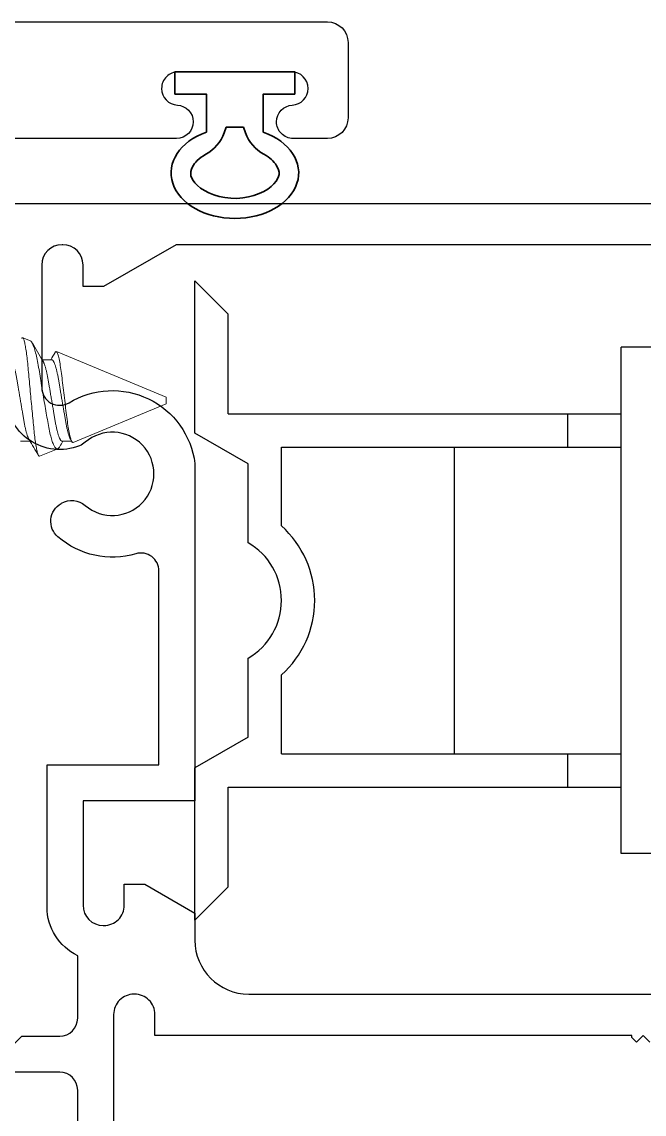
# Model space of a CAD drawing. Extents: x -138 to 168, y -127 to 72.
# Drawn here: x 11.96 to 12.895, y 55.132 to 56.772 of the extents above; entities that cross this region are included whole.
import ezdxf

# ---------------------------------------------------------------- set-up
doc = ezdxf.new("R2010")
doc.units = 0
doc.header["$MEASUREMENT"] = 0
doc.layers.get('0').update_dxf_attribs({"linetype": 'CONTINUOUS'})
for name, color, linetype in [('Ballons', 7, 'CONTINUOUS'), ('FRAME', 1, 'CONTINUOUS'), ('MISC', 7, 'CONTINUOUS'), ('TEXT', 7, 'CONTINUOUS')]:
    doc.layers.add(name, color=color, linetype=linetype)
doc.layers.add('PROFILE NUMBER', color=150, linetype='CONTINUOUS', lineweight=35)

# ---------------------------------------------------------------- blocks, each defined once
blk = doc.blocks.new('Single Hung Balancer')
for p, q in [((3.823826821307496, 2.906958069486269), (3.811326821307497, 2.919458069486268)), ((3.811326821307497, 2.862241191121399), (3.811326821307497, 2.919458069486268)), ((3.823826821307496, 2.869458069486267), (3.823826821307496, 2.906958069486269)), ((3.990076821307498, 2.894458069486269), (3.971326821307497, 2.894458069486269)), ((3.971326821307497, 2.704458069486268), (3.971326821307497, 2.894458069486269)), ((3.990076821307498, 2.704458069486268), (3.990076821307498, 2.894458069486269)), ((3.823826821307496, 2.869458069486267), (3.971326821307497, 2.869458069486267)), ((3.951326821307497, 2.856958069486268), (3.951326821307497, 2.869458069486267)), ((4.080076821307498, 2.869458069486267), (3.990076821307498, 2.869458069486267)), ((4.048826821307498, 2.729458069486267), (4.048826821307498, 2.869458069486267)), ((4.080076821307498, 2.729458069486267), (4.080076821307498, 2.869458069486267)), ((3.831326821307496, 2.850694185737606), (3.811326821307497, 2.862241191121399)), ((3.843826821307496, 2.827408919205016), (3.843826821307496, 2.856958069486268)), ((3.843826821307496, 2.856958069486268), (3.971326821307497, 2.856958069486268)), ((3.908826821307497, 2.74195806948627), (3.908826821307497, 2.856958069486268)), ((3.831326821307496, 2.82110870458088), (3.831326821307496, 2.850694185737606)), ((3.831326821307496, 2.748221953234932), (3.831326821307496, 2.777807434391658)), ((3.843826821307496, 2.74195806948627), (3.843826821307496, 2.771507219767521)), ((3.831326821307496, 2.748221953234932), (3.811326821307497, 2.736674947851139)), ((3.843826821307496, 2.74195806948627), (3.971326821307497, 2.74195806948627)), ((3.951326821307497, 2.729458069486267), (3.951326821307497, 2.74195806948627)), ((3.811326821307497, 2.67945806948627), (3.811326821307497, 2.736674947851139)), ((3.823826821307496, 2.729458069486267), (3.971326821307497, 2.729458069486267)), ((3.823826821307496, 2.691958069486265), (3.823826821307496, 2.729458069486267)), ((4.080076821307498, 2.729458069486267), (3.990076821307498, 2.729458069486267)), ((3.990076821307498, 2.704458069486268), (3.971326821307497, 2.704458069486268)), ((3.823826821307496, 2.691958069486269), (3.811326821307497, 2.67945806948627))]:
    blk.add_line(p, q)
for radius, start, end in [(0.03750000000000001, 311.8103148957793, 48.18968510422064), (0.025, 300.0000000000005, 59.99999999999724)]:
    blk.add_arc((3.818826821307494, 2.799458069486267), radius, start, end)
blk = doc.blocks.new('2000 Block Head')
for points in [[(1.150999999999999, 0.03049999999999997), (1.150999999999998, 1.243880799123164), (1.088, 1.353000000000001), (1.088, 1.383999999999999), (1.1205, 1.383999999999999, 0.4142135623730906), (1.151, 1.414499999999999), (1.151, 1.415500000000001, 0.414213562373095), (1.1205, 1.446000000000001), (0.936857614331976, 1.446000000000001, 0.5850238046269988), (0.9137908012598446, 1.404967105263156, -0.5433080300173658), (0.8227797338381329, 1.216000000000007), (0.3159999999999996, 1.216), (0.3159999999999996, 1.384000000000001), (0.159500000000002, 1.383999999999999, 0.414213562373078), (0.129000000000002, 1.353500000000001), (0.129000000000002, 1.352500000000002, 0.4142135623731165), (0.159500000000002, 1.322), (0.1910000000000005, 1.322), (0.1909999999999996, 1.290999999999999), (0.1476987298107788, 1.216000000000004), (0.107, 1.216000000000004, 0.4142135623730902), (0.02600000000000047, 1.135000000000002), (0.02600000000000047, 0.4349999999999996, 0.414213562373095)], [(-0.0459999999999996, 0.5329999999999995), (-0.03599999999999981, 0.5429999999999984), (-0.0459999999999996, 0.5529999999999999), (-0.03899999999999904, 0.5599999999999996), (-0.03599999999999981, 0.5600000000000014), (-0.03599999999999981, 1.275999999999999), (-0.004500000000001281, 1.276000000000001, 0.414213562373095), (0.02599999999999869, 1.306500000000001), (0.02599999999999869, 1.3075, 0.4142135623731078), (-0.004500000000001281, 1.338000000000002), (-0.1660000000000033, 1.338, 0.4142135623730902)], [(-0.1660000000000015, 1.392000000000002), (-0.1180000000000014, 1.392000000000002, 0.4142135623730997), (-0.09100000000000175, 1.419000000000001), (-0.09100000000000166, 1.487843093943481), (-0.04899999999999971, 1.488000000000002), (-0.03700000000000103, 1.476000000000002), (-0.03700000000000103, 1.419, 0.4142135623731046), (-0.0100000000000009, 1.392), (0.08371906572232679, 1.392000000000006, -0.2886312597528646), (0.1567669951933295, 1.438000000000014), (0.3700000000000008, 1.438000000000001), (0.3699999999999999, 1.270000000000002), (0.661209053779009, 1.270000000000002, 0.5009430691054692), (0.6871061297524876, 1.304638157894739, -0.2547907935126098), (0.7122960294008365, 1.421585280245597, -0.5164472033685582), (0.7626294016267703, 1.416852130744668), (0.7628943030890409, 1.416393307953016, -0.3183575636850283), (0.7595718686976685, 1.3807040828563, 2.176009891649608), (0.8544281313023097, 1.380704082856279, -0.08158810545339812), (0.8492056882204577, 1.389290648439514, -0.5290110650148894), (0.9245606074614592, 1.499999999999974), (1.213, 1.499999999999999), (1.213, 0.03049999999999997, -0.414213562373095)]]:
    blk.add_lwpolyline(points, format="xyb")
blk = doc.blocks.new('no 10 1 in')
at = {"color": 7, "linetype": 'Continuous', "lineweight": 15}
for p, q in [((55.99867954308434, 25.66646166131508), (55.98716956938188, 25.67122925373945)), ((56.20248300081474, 25.58204351094785), (56.03761579328945, 25.65033373012632)), ((56.03060799424415, 25.63821439554657), (56.01625037343794, 25.63821439554657)), ((56.20248300081474, 25.57704351094785), (56.20248300081474, 25.58204351094785)), ((56.0628261820569, 25.51419574613726), (56.20248300081474, 25.57204351094785)), ((56.20248300081474, 25.57204351094785), (56.20248300081474, 25.57704351094785)), ((55.98373298908155, 25.51587262634913), (55.99809068322023, 25.51587262634913)), ((56.04623302040918, 25.51587262634913), (56.06059064121538, 25.51587262634913)), ((56.01238817138776, 25.49330366915098), (56.03974507535847, 25.50463527074735))]:
    blk.add_line(p, q, dxfattribs=at)
at = {"color": 7, "linetype": 'Continuous', "lineweight": 15, "flags": 128}
for points in [[(56.01238817138776, 25.49330366915098), (56.01207606832654, 25.49324967810803), (56.01175751200653, 25.49334330535977), (56.01143088911304, 25.49358666838175), (56.01109898628054, 25.49397900634943), (56.01075505692031, 25.49453314328132), (56.01040694760836, 25.49524101260396), (56.01005275170007, 25.49610829758501), (56.0096956958248, 25.49712861829818), (56.00934905316258, 25.49825680193197), (56.00900094385064, 25.49952381312868), (56.00864960790931, 25.50093779179428), (56.00829805197051, 25.50248785722113), (56.00793930944806, 25.50420944733317), (56.00758159358043, 25.50606717920583), (56.00722292439047, 25.50807291895201), (56.00686667517256, 25.51020973593399), (56.00652531244934, 25.51239490194077), (56.00618732302049, 25.5146950257862), (56.00585087357385, 25.51712343106639), (56.00551889740887, 25.51966021259461), (56.00518494126676, 25.52235981057529), (56.00485670505857, 25.52516309152488), (56.00453257546961, 25.52808687608241), (56.00421533913435, 25.531105355796), (56.00391592259324, 25.53409739914833), (56.00361547939732, 25.53716472288101), (56.00330660296548, 25.54032134724875), (56.00299237326216, 25.54354255232878), (56.00266685035596, 25.54688997407575), (56.00233685416811, 25.5502936005901), (56.00200077138389, 25.5537712929155), (56.00166138863781, 25.55729429325917), (56.00131841259989, 25.56086596345726), (56.00097338325237, 25.56447111337276), (56.00062439395059, 25.56812871033864), (56.00027459799146, 25.57180774387979), (55.99991695545631, 25.5755815635265), (55.99955960625111, 25.57936436482725), (55.99920071706369, 25.58317690545894), (55.99884344119098, 25.58698471371039), (55.99849899850334, 25.59066703231777), (55.99815734245018, 25.59433204216676), (55.99781656638685, 25.59799865158061), (55.99747960361281, 25.60163493457396), (55.99713992753678, 25.60531252667344), (55.99680538473478, 25.60894512929263), (55.99647421522715, 25.61255228553912), (55.9961494256458, 25.61610036100979), (55.99584333584845, 25.61945789805657), (55.99554333264744, 25.62274872545731), (55.99524068947694, 25.62598946218671), (55.99493203304256, 25.62915333272074), (55.99461149674543, 25.63229738515038), (55.99428575384177, 25.63535085820973), (55.99395326434939, 25.63832833589699), (55.99361681490274, 25.64120379434612), (55.99327867880892, 25.64395890960212), (55.99293782941311, 25.64660358155065), (55.99259250673564, 25.64915010713296), (55.99224557074347, 25.65157585869381), (55.99189034818036, 25.65392424448172), (55.99153468562234, 25.65613819807261), (55.99117674975725, 25.65822809142998), (55.99081976721448, 25.66017384061919), (55.99047312455225, 25.66192909950895), (55.99012846186716, 25.66354089255605), (55.98978409251201, 25.66501597551576), (55.98944294978625, 25.66634016771858), (55.98909836043364, 25.66753479058487), (55.9887582443627, 25.66856723865794), (55.98842084159374, 25.66944123356148), (55.9880891587587, 25.67014703124137), (55.98777544238278, 25.67066688523597), (55.98746803260067, 25.67102815772919), (55.98716546276265, 25.67123090372039), (55.98686318625457, 25.67127475654713), (55.98654829655887, 25.67115844205747), (55.98622761359676, 25.67087976027683), (55.98589959738603, 25.67043552124204), (55.98581915164868, 25.67028874627093)], [(55.99867396981539, 25.66644807647202), (55.9990562520659, 25.66626004281086), (55.99958182599443, 25.66583690519898), (56.00012492638715, 25.66523801711739), (56.0006795399802, 25.6644680718452), (56.00125864662365, 25.66350315382535), (56.0018477998177, 25.6623625495017), (56.00245081285164, 25.66103682648324), (56.00306167246161, 25.65953794713175), (56.00361914602163, 25.65803821529011), (56.00418116619579, 25.65640257085188), (56.004750886281, 25.65462107726518), (56.0053233196682, 25.65270782353392), (56.00591012622269, 25.65062043264764), (56.00649781276702, 25.64840280326588), (56.00708967926306, 25.64604122221374), (56.00768022577435, 25.64355586967474), (56.0082492125347, 25.64103856708817), (56.00881497266566, 25.6384140019907), (56.0093802928017, 25.635667228305), (56.00994025966625, 25.63282093785226), (56.01050572646726, 25.62981472299697), (56.01106327335977, 25.62671511005396), (56.01161568697823, 25.62350365131968), (56.01215776071615, 25.62020891438076), (56.0126747547438, 25.61696279688019), (56.01319996200989, 25.61364995140046), (56.01374342906504, 25.61024967755571), (56.01429848265302, 25.60679491996537), (56.01487846928629, 25.6032046416489), (56.01546872246765, 25.59957206194611), (56.01607327548379, 25.59587356092151), (56.01668589507342, 25.59214772865014), (56.01724344196593, 25.58877712925426), (56.01780568213755, 25.58539661163962), (56.01837584221768, 25.5819885055416), (56.01894900892974, 25.57858215011346), (56.01953669547407, 25.57510985789495), (56.02012555533818, 25.57165184302453), (56.02071874181897, 25.56818927667022), (56.02131097497744, 25.56475389260607), (56.02188128172254, 25.56146578767387), (56.02244858183571, 25.55821459648191), (56.02301566195142, 25.55498379515857), (56.02357760879309, 25.55180172441812), (56.02414527556869, 25.54860636674783), (56.02470524243324, 25.54547355939663), (56.0252603693537, 25.54238668109817), (56.0258052297261, 25.53937491589034), (56.02632398373341, 25.53655317577899), (56.02685007098933, 25.53381846987055), (56.02739471136427, 25.53115839809992), (56.02795123160196, 25.52859962599241), (56.02853312487989, 25.52608699835183), (56.02912543137084, 25.52369133602673), (56.02973233102655, 25.52139875167752), (56.03034759058568, 25.51923495750719), (56.03090528414316, 25.51740876318688), (56.03146789097721, 25.51569274634378), (56.03203849105226, 25.51407916581734), (56.0326123177567, 25.51258296768488), (56.03320081095838, 25.51117828849519), (56.03379069747729, 25.5099013178302), (56.03438513061035, 25.5087465420036), (56.03497868375357, 25.50772580879519), (56.03558353009966, 25.50682288880914), (56.03618514981637, 25.50606384716098), (56.03678684286556, 25.50544613096356), (56.03738266931586, 25.50497739429511), (56.03798575568229, 25.50465287512732), (56.0385798954854, 25.50448668079721), (56.03916853535205, 25.50448009920657), (56.03974507535847, 25.50463527074735)], [(56.0628261820569, 25.51419574613726), (56.06239990031467, 25.51412410946481), (56.06196225203709, 25.51425642876958), (56.06151543719873, 25.51459191572734), (56.06104706260943, 25.51514934345456), (56.06057150143649, 25.51591961872294), (56.06009132031691, 25.51689884116087), (56.05962529236718, 25.51803846466251), (56.05915728444031, 25.51936714389683), (56.05868934984593, 25.52087877393435), (56.05820909539387, 25.52262211171183), (56.05773126091385, 25.52455126942604), (56.05725797304798, 25.52665694301778), (56.05680272497372, 25.52887250992336), (56.05635378349326, 25.53124559500928), (56.05591305525126, 25.53376533590102), (56.05546917371235, 25.53650624298783), (56.05503592538393, 25.53938980696832), (56.05461529024315, 25.54240198237974), (56.05421438154115, 25.54543416151842), (56.05380987954732, 25.5485680848984), (56.05339701765007, 25.55178847873781), (56.05296310932928, 25.55517572689969), (56.05252179442739, 25.5586393256379), (56.0520751995865, 25.56216416502282), (56.05161415824581, 25.56582320629493), (56.05114989027575, 25.56952987930847), (56.05068430232092, 25.57326733993508), (56.05020536785361, 25.5771352469161), (56.04972738670862, 25.58101743360847), (56.04925270552552, 25.5848952351399), (56.04879269083965, 25.58867430794206), (56.04833780942781, 25.59243152308006), (56.04789011459962, 25.59614954773328), (56.04743787315729, 25.59992575369356), (56.04699509160567, 25.60364202180458), (56.04656382325438, 25.607280087694), (56.04615785461083, 25.61072440457163), (56.04575716590629, 25.61407942081419), (56.04535127059523, 25.61733171428509), (56.04492330220582, 25.62055755993651), (56.04448668058305, 25.62366151782932), (56.04404345903652, 25.62663002603686), (56.04358967761197, 25.62948715136444), (56.04313134957328, 25.63219280844179), (56.04267060156255, 25.63473491115854), (56.04219533371955, 25.6371717588412), (56.04171984587909, 25.63942391407411), (56.04124626468327, 25.64148068864741), (56.04078273003807, 25.64331030209489), (56.04032315534711, 25.64494128992025), (56.03986952058754, 25.64636607137772), (56.03952412457758, 25.64732194658536), (56.03918320184928, 25.64815190991423), (56.03884748572751, 25.64885378430611), (56.03851800286705, 25.64942541103596), (56.03810338099014, 25.64996937766868), (56.03769858566636, 25.65029371350526), (56.03729599031718, 25.65040071476917), (56.0368752818439, 25.65028755357642), (56.03644460015251, 25.64995101246417), (56.03600599855261, 25.64939270474712), (56.03583975380641, 25.64910165269271)]]:
    blk.add_lwpolyline(points, dxfattribs=at)
at = {"color": 7, "linetype": 'Continuous', "lineweight": 15}
for centre, radius, start, end in [((59.0526503806351, 27.45482846858737), 3.538332935319914, 210.4083520711634, 210.9357489164573), ((53.56439942528854, 27.11373679305923), 2.872821137062895, 329.0951133906095, 329.3479959543294), ((53.1897747479048, 23.83510279557956), 3.272860800319332, 30.4626020028715, 30.94858242951802), ((57.83152951570972, 24.44647908957126), 2.079990001284407, 149.0604134735132, 149.3157739412029), ((54.28373526827085, 24.45196205914046), 2.071019257102902, 30.90344614745371, 30.9876276664574), ((56.03567467046724, 25.51137025664457), 0.007869449219245738, 301.1473909650197, 333.9596609431958)]:
    blk.add_arc(centre, radius, start, end, dxfattribs=at)
for points, knots in [([(55.968108036249, 25.63821439554657), (55.96826838453578, 25.63819791742498), (55.96859123832333, 25.63816473949662), (55.9690957031063, 25.63789433042189), (55.96961707881093, 25.63745619513018), (55.97015507669524, 25.63683052728108), (55.97070707882152, 25.6360194208161), (55.97127109737006, 25.63502111756716), (55.97184453401887, 25.63383708906602), (55.97243409798897, 25.63244845086616), (55.97303733467752, 25.6308500599069), (55.97365112907912, 25.6290391983363), (55.97426330803919, 25.62704984082164), (55.97487054385919, 25.62489322368266), (55.97546980080176, 25.6225822284924), (55.9760493286531, 25.62016776044207), (55.97660704422439, 25.61767191508253), (55.9771412582292, 25.61511574549274), (55.97765850423567, 25.61247418369379), (55.97815882818399, 25.60976130208784), (55.9786372955477, 25.60697150649601), (55.97912662674594, 25.60409315494594), (55.97963480695806, 25.6011097100351), (55.98016899395537, 25.59797291216444), (55.98072816231053, 25.5946894766752), (55.98131049581307, 25.59126904187953), (55.98190529634248, 25.58777700502952), (55.98250916781618, 25.58423010322445), (55.98311954087173, 25.58064617007696), (55.98372367193281, 25.5770980641081), (55.98431870307162, 25.57360435250414), (55.98490146724519, 25.57018142557996), (55.98547889637208, 25.56679081715308), (55.98604817696759, 25.56344799770528), (55.98660671312304, 25.56016774070291), (55.98715235003991, 25.55696391763191), (55.98768268833616, 25.55384920755619), (55.98820387704069, 25.5507881901345), (55.98871454364931, 25.54779177320167), (55.98921415219501, 25.54484869744424), (55.98973495441597, 25.54199355896988), (55.9902747215212, 25.53921664232296), (55.99083322174434, 25.53653192749748), (55.99139901310954, 25.53399541873927), (55.99196919938792, 25.53161603892372), (55.99254056497472, 25.52940046822626), (55.99311952676348, 25.52732441201957), (55.99370328566329, 25.52539934021007), (55.99428920490762, 25.5236348102941), (55.99487439968085, 25.52204120129302), (55.99545638424695, 25.52061863771622), (55.99604038339982, 25.51937851018214), (55.99644756863385, 25.51858724980318), (55.9966591691608, 25.51826463048096), (55.99667587956417, 25.51823915276081)], [0, 0, 0, 0, 0.01842496864732859, 0.03709781397115683, 0.05599523556148452, 0.07509205393887539, 0.09436112820317008, 0.1137737476718162, 0.133299714597823, 0.1529077126748099, 0.1735021275496768, 0.1941136612106158, 0.2147046423559637, 0.2352374864750028, 0.2556753244332147, 0.2759823500649212, 0.2952129690509416, 0.3142646701287446, 0.3331108635185787, 0.3517267389571436, 0.3701047871872929, 0.3885908313033768, 0.4073192897784588, 0.4262666108673123, 0.4463225159428975, 0.4665585857653004, 0.4869413800488917, 0.5074355089997994, 0.5280046988248266, 0.548611574683553, 0.5682825998051859, 0.5879207274186196, 0.6074936473637848, 0.6269694922198631, 0.6463174141930412, 0.6655079609450126, 0.6845130572062054, 0.7033065766590296, 0.7227413847835241, 0.7419796395262023, 0.7614390853367679, 0.7811549808245656, 0.8010991135419828, 0.8212409458857063, 0.8406220621746973, 0.8601238242486847, 0.8797151960777949, 0.8993641400138421, 0.9190381127398933, 0.9387042657518495, 0.9583298141447831, 0.9778824831194258, 0.9982533473151675, 1, 1, 1, 1]), ([(56.01766517709401, 25.63584438584179), (56.01782509717926, 25.63557065013723), (56.01817368757651, 25.63497396687605), (56.01871966780099, 25.63383400651242), (56.01930906668952, 25.63244932473226), (56.0199123498216, 25.63084982068654), (56.02052613156895, 25.6290392623934), (56.02113831391554, 25.62704982371568), (56.0217455488317, 25.62489322823872), (56.02234480601492, 25.62258222728045), (56.02292433380304, 25.62016776074699), (56.02348204939008, 25.61767191500348), (56.02401626339173, 25.61511574551372), (56.02453350939561, 25.61247418368783), (56.02503383335713, 25.60976130209102), (56.02551230067121, 25.60697150648919), (56.02600163205635, 25.60409315497036), (56.0265098115583, 25.60110970994256), (56.02704400129576, 25.59797291252271), (56.02760315878515, 25.59468947524596), (56.02818553310879, 25.59126905110436), (56.02878017727009, 25.58777698857087), (56.02938420561914, 25.58423011272854), (56.02999453706039, 25.58064616859181), (56.03059867938064, 25.5770980644863), (56.03119370763501, 25.57360435240497), (56.03177647256767, 25.57018142560642), (56.03235390149213, 25.56679081714604), (56.03292318214149, 25.56344799770715), (56.03348171828265, 25.56016774070241), (56.03402735520331, 25.55696391763204), (56.03455769349856, 25.55384920755618), (56.03507888220336, 25.55078819013439), (56.03558954881188, 25.54779177320212), (56.0360891573577, 25.54484869744257), (56.03660995957826, 25.54199355897621), (56.03714972668499, 25.53921664229886), (56.03770822690242, 25.5365319275889), (56.03827401828893, 25.53399541839999), (56.03884420449036, 25.53161604013959), (56.03941557036414, 25.52940046364244), (56.0399945310743, 25.52732442923348), (56.04057829401643, 25.52539927573235), (56.04116419814944, 25.52363505120263), (56.04174944927173, 25.52204030343731), (56.04233122424002, 25.52062197564441), (56.04291601333202, 25.51936588414928), (56.04350066524042, 25.51828562021631), (56.0440817530668, 25.51739391901131), (56.04464799329284, 25.51670598231408), (56.04519635810756, 25.51622431828189), (56.04572624286244, 25.51592717373859), (56.04606488057639, 25.51589072420883), (56.04623302040918, 25.51587262634913)], [0, 0, 0, 0, 0.01655052896412597, 0.03607649068723019, 0.05568448353945647, 0.0762788929267214, 0.09689042109549699, 0.1174813967541578, 0.1380142354020012, 0.1584520679143327, 0.1787590881350151, 0.1979897019968316, 0.2170413979981053, 0.2358875863661696, 0.2545034568443356, 0.2728815001774575, 0.2913675393677374, 0.3100959928524214, 0.3290433088925587, 0.3490992086240337, 0.3693352730543195, 0.3897179939421823, 0.4102121860858635, 0.4307813704300102, 0.4513882407978144, 0.4710592606778924, 0.490697383058537, 0.5102702977882885, 0.5297461374548199, 0.5490940542725373, 0.5682845959109825, 0.5872896871080642, 0.6060832015531543, 0.6255180044990365, 0.644756254115476, 0.6642156947408642, 0.6839315849751508, 0.7038757123782409, 0.7240175393549577, 0.7433986504796432, 0.7629004073571776, 0.7824917739659574, 0.8021407126663335, 0.8218146801500444, 0.8414808279217438, 0.8611063710852404, 0.8806590348498654, 0.9010298936175726, 0.9212509288889615, 0.941288860609313, 0.9611121252575953, 0.9806914573076243, 1, 1, 1, 1]), ([(56.03060799424415, 25.63821439554657), (56.03076837337269, 25.6381979175106), (56.03109128871904, 25.63816473981008), (56.03159572863851, 25.63789433039446), (56.0321171133879, 25.63745619522312), (56.03265510080981, 25.63683052693202), (56.03320713538563, 25.63601942308472), (56.03377103014898, 25.63502111502254), (56.03434449738034, 25.63383708924141), (56.03493406059574, 25.63244845135654), (56.0355372677995, 25.63085005580917), (56.03615118564619, 25.62903920273098), (56.03676333244412, 25.62704984024525), (56.03737057702691, 25.62489322383567), (56.03796983165373, 25.62258222845359), (56.03854936005024, 25.62016776044499), (56.03910707570871, 25.61767191510561), (56.03964128887037, 25.61511574539863), (56.0401585381113, 25.61247418404158), (56.04065885017108, 25.60976130081329), (56.04113736081035, 25.60697151429571), (56.04162652729039, 25.60409314032574), (56.04213489429622, 25.60110972500114), (56.04266892382748, 25.59797290458762), (56.04322809608702, 25.59468946878603), (56.04381058468556, 25.59126905912272), (56.04440518763177, 25.58777698595444), (56.04500926828663, 25.58423012300426), (56.04561942911005, 25.58064614999429), (56.04622376985358, 25.57709808373545), (56.04681860415728, 25.57360433453776), (56.0474015234915, 25.57018143398978), (56.047978953499, 25.56679082529547), (56.04854807740089, 25.56344798058599), (56.04910680887719, 25.56016775849451), (56.04965224842311, 25.55696390107948), (56.05018275401826, 25.55384921633183), (56.05070389829315, 25.55078818861747), (56.05121457922587, 25.54779177380182), (56.05171417668023, 25.54484869657088), (56.05223500872017, 25.54199356503373), (56.05277466278535, 25.53921663715002), (56.05333315232656, 25.53653192135644), (56.05389910084402, 25.53399543092328), (56.0544691004677, 25.53161602707002), (56.05504063067343, 25.52940047457218), (56.05561954843296, 25.52732441094732), (56.05620332040839, 25.52539934054613), (56.05678923224577, 25.5236348100248), (56.05737444353024, 25.52204120203306), (56.05795636964871, 25.52061863503532), (56.05854058761138, 25.51937852171767), (56.0589471776982, 25.51858723982133), (56.05915917455215, 25.51826465192283), (56.0591759108918, 25.51823918484378)], [0, 0, 0, 0, 0.01842504110171395, 0.03709789785449013, 0.05599533101122047, 0.07509216107705728, 0.09436124713522931, 0.1137738108114761, 0.1332997896885946, 0.1529077997669014, 0.1735022272468368, 0.1941138429048351, 0.2147048366531498, 0.2352376933395724, 0.255675543807018, 0.2759825818678928, 0.2952132126242535, 0.3142649253628879, 0.3331111302877697, 0.3517270171204134, 0.3701050765990764, 0.3885910704446485, 0.4073196035693614, 0.4262668716253702, 0.4463227889764224, 0.4665589382319514, 0.4869416770265114, 0.50743588717482, 0.5280050204718413, 0.5486119782990101, 0.5682829461048979, 0.5879211548791249, 0.60749408680414, 0.6269698754946885, 0.6463178765656736, 0.6655083688404859, 0.6845135417423358, 0.7033070726979681, 0.7227418927177794, 0.7419801592354713, 0.7614396169564335, 0.7811554607203537, 0.8010996056448263, 0.8212415167786954, 0.8406225774633083, 0.8601244197316178, 0.8797158035518714, 0.8993647595143, 0.9190387442820517, 0.9387049093309221, 0.9583304697359175, 0.9778831506780151, 0.9982539594550213, 1, 1, 1, 1])]:
    blk.add_open_spline(points, degree=3, knots=knots, dxfattribs=at)
blk = doc.blocks.new('*U181')
at = {"layer": 'PROFILE NUMBER', "color": 5}
for p, q in [((-0.01609431266948633, 0.09158288163586698), (-0.01299939007204334, 0.08299999999999985)), ((-0.01299939007204334, 0.08299999999999985), (0.01300060992795667, 0.08299999999999985)), ((0.01300060992795667, 0.08299999999999985), (0.01607754821120998, 0.09154393935521987))]:
    blk.add_line(p, q, dxfattribs=at)
blk.add_lwpolyline([(-0.04274999999999984, 0.09065305168507887), (-0.04274999999999984, 0.03350000000000009), (-0.08999999999999964, 0.03350000000000009), (-0.08999999999999964, 0), (0.08999999999999986, 0), (0.08999999999999986, 0.03350000000000009), (0.0427499999999994, 0.03350000000000009), (0.0427499999999994, 0.09065233399320277)], dxfattribs=at)
for centre, start, end in [((-0.07253689199715557, 0.07123011182846613), 19.82892269300374, 61.17501064377366), ((0.07252843394918418, 0.07121421974590929), 118.7632620281251, 160.194474215731)]:
    blk.add_arc(centre, 0.06, start, end, dxfattribs=at)
blk.add_ellipse((-4.733546887791817e-12, 0.1517438992746845), major_axis=(-0.09584999998609152, 1.632350674406568e-06), ratio=0.7121144952278758, start_param=2.033109077397577, end_param=7.391692073469734, dxfattribs=at)
blk.add_open_spline([(0.04365693263812607, 0.1238111437248901), (0.05256818727081815, 0.1287027092452161), (0.05894197533502046, 0.1347219337445295), (0.0685257984916845, 0.15025947581106), (0.06812524178942253, 0.1574355441106923), (0.04932378121057845, 0.1788436509968802), (0.02703995998351282, 0.1892865630551334), (-0.02121279136567841, 0.1906323286214093), (-0.04507757315082497, 0.1814753162942745), (-0.0674087877699808, 0.1599899187742564), (-0.06836104254735806, 0.1522615055002065), (-0.06067319481473792, 0.1365658384293253), (-0.0538497957028693, 0.1294317853447365), (-0.04360874241317843, 0.1237959007187113)], degree=3, knots=[2.221100123822959, 2.221100123822959, 2.221100123822959, 2.221100123822959, 2.727732975562015, 2.727732975562015, 3.700500458003211, 3.700500458003211, 4.673267940444408, 4.673267940444408, 5.646035422885604, 5.646035422885604, 6.618802905326801, 6.618802905326801, 7.203997313007504, 7.203997313007504, 7.203997313007504, 7.203997313007504], dxfattribs=at)
blk = doc.blocks.new('3809 BLOCK FRAME')
blk.add_lwpolyline([(0, 0), (0, 1.422999999999997, 0.4142135623730803), (-0.03100000000000058, 1.453999999999996), (-0.1439999999999984, 1.453999999999996, 0.4142135623730929), (-0.1749999999999989, 1.422999999999997), (-0.1749999999999972, 1.3715, 0.4142135623731159), (-0.1499999999999986, 1.346499999999998), (-0.1499999999999986, 1.346499999999998, 0.3996375341443409), (-0.1250312695557234, 1.370249999999998, -0.3996375341443396), (-0.1000625391114269, 1.393999999999997), (-0.1000000000000014, 1.393999999999997, -0.4142135623730742), (-0.07499999999999929, 1.368999999999999), (-0.07499999999999929, 1.199000000000001, -0.4142135623731132), (-0.09999999999999787, 1.173999999999999), (-0.1000625391114269, 1.173999999999999, -0.3996375341443513), (-0.1250312695557021, 1.197749999999998, 0.3996375341443318), (-0.1499999999999986, 1.221499999999998, 0.414213562373095), (-0.1749999999999989, 1.196499999999998), (-0.1749999999999989, 0.4639999999999977, -0.414213562373095)], format="xyb")

msp = doc.modelspace()

# ---------------------------------------------------------------- block references
at = {"layer": 'Ballons'}
msp.add_blockref('no 10 1 in', (-44.02576712483246, 30.62661462894081), dxfattribs=at)
at = {"layer": 'FRAME', "xscale": -1, "rotation": 270.0000000000003}
msp.add_blockref('3809 BLOCK FRAME', (10.99590770729853, 56.77200588277212), dxfattribs=at)
at = {"layer": 'FRAME', "rotation": 90}
msp.add_blockref('2000 Block Head', (13.43590770729848, 55.28650588277213), dxfattribs=at)
at = {"layer": 'MISC', "xscale": 4, "yscale": 4, "zscale": 4}
msp.add_blockref('Single Hung Balancer', (-3.025399577931517, 44.7055977389521), dxfattribs=at)
at = {"layer": 'TEXT', "xscale": -1, "rotation": 180}
msp.add_blockref('*U181', (12.27990770729851, 56.69700588277213), dxfattribs=at)

doc.saveas('drawing.dxf')
